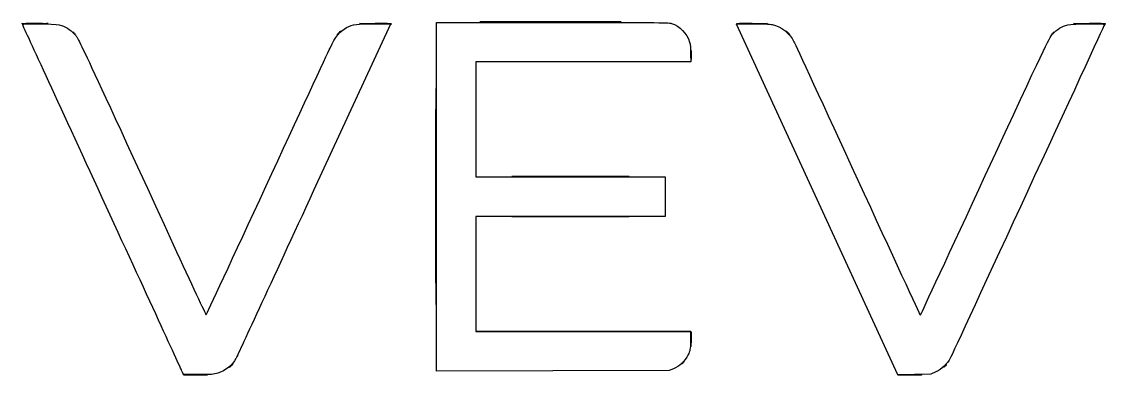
# Model space of a CAD drawing. Header units: millimetres. Extents: x 17 to 192, y 210 to 244.
# Drawn here: x 90.9 to 191.8, y 210.6 to 243.5 of the extents above; entities that cross this region are included whole.
import ezdxf

# ---------------------------------------------------------------- set-up
doc = ezdxf.new("R2010")
doc.units = ezdxf.units.MM
doc.layers.add('Capa_1', color=7, linetype='CONTINUOUS')

msp = doc.modelspace()

# ---------------------------------------------------------------- linework, layer by layer
at = {"layer": 'Capa_1', "color": 7}
for points in [[(90.941503, 243.326382)], [(123.83043, 243.309432)], [(134.83833, 243.495897)], [(157.45639, 243.327792)], [(190.28638, 243.309432)], [(95.747622, 242.478712)], [(120.43987, 242.461764)], [(162.20699, 242.478714)], [(186.82792, 242.385646)], [(137.57938, 229.119735)], [(129.49223, 227.271859)], [(137.57938, 225.390064)], [(110.40368, 211.539451)], [(152.37936, 211.734586)], [(176.82564, 211.505545)], [(105.9723, 210.674847)], [(172.42816, 210.674847)]]:
    msp.add_lwpolyline(points, close=True, dxfattribs=at)
for points in [[(123.77793, 243.296611), (125.25115, 243.275541), (118.11119, 227.814381)], [(123.83048, 243.309432), (122.37252, 243.347422), (123.84743, 243.362332)], [(129.52669, 227.236939), (129.52669, 243.445045), (140.29651, 243.445045)], [(164.97375, 226.978243), (157.47203, 243.275515), (158.94357, 243.296585)], [(158.92804, 243.361572), (160.34729, 243.343082), (158.87564, 243.309302)], [(190.28633, 243.309432), (188.82837, 243.347422), (190.30329, 243.362332)], [(162.20699, 242.478714), (162.04259, 242.665198), (162.22908, 242.5008)], [(153.19312, 240.507723), (153.19312, 239.783191), (143.19083, 239.783191), (133.18855, 239.783191), (133.18855, 234.426035), (133.18855, 229.068879), (142.00412, 229.068879), (150.81969, 229.068879), (150.81969, 227.237953), (150.81969, 225.407026), (142.00412, 225.407026), (133.18855, 225.407026), (133.18855, 220.04987), (133.18855, 214.692714), (143.19764, 214.692714), (153.20673, 214.692714), (153.18293, 213.826489)], [(153.21818, 240.427406), (153.21788, 240.427406)], [(151.58231, 211.222131), (151.19262, 211.064766), (140.35964, 211.046796), (129.52665, 211.028826), (129.52669, 227.236939)], [(175.99311, 210.941661), (175.53719, 210.725681), (174.00633, 210.703311), (172.47547, 210.680941), (164.97375, 226.978243)], [(153.20719, 213.997415), (153.19309, 214.692265), (143.20775, 214.709665), (133.22242, 214.727065), (143.20988, 214.743795)], [(153.24372, 213.941694), (153.22122, 213.302567), (153.20719, 213.997415)], [(107.37981, 210.691826), (105.99771, 210.691826), (105.90307, 210.912189)]]:
    msp.add_lwpolyline(points, dxfattribs=at)
for points in [[(91.907826, 243.293092), (91.376288, 243.283392), (90.941442, 243.298392), (90.941503, 243.326382)], [(90.941503, 243.326382), (90.941565, 243.354352), (91.605323, 243.371102), (92.416525, 243.363592)], [(91.029768, 243.224656), (90.977768, 243.351106), (93.96456, 243.342509), (94.444093, 243.214856)], [(98.436531, 227.136234), (94.381984, 235.938245), (91.048938, 243.178035), (91.029768, 243.224656)], [(92.416525, 243.363592), (93.893005, 243.349932), (93.720647, 243.326042), (91.907826, 243.293092)], [(94.444093, 243.214856), (94.977368, 243.072867), (95.459254, 242.779003), (95.848801, 242.358247)], [(95.848801, 242.358247), (96.233689, 241.942527), (95.531827, 243.4354), (105.05362, 222.779335)], [(121.17067, 242.95487), (121.77218, 243.272406), (122.13599, 243.32009), (123.77793, 243.296611)], [(125.30534, 243.256532), (125.29634, 243.264732), (124.6323, 243.288542), (123.83043, 243.309432)], [(123.84743, 243.362332), (124.79544, 243.371932), (125.32234, 243.353032), (125.32234, 243.309432)], [(125.32234, 243.309432), (125.32234, 243.272132), (125.31434, 243.248332), (125.30534, 243.256532)], [(140.13929, 243.478117), (134.28371, 243.478118), (131.89828, 243.486117), (134.83833, 243.495897)], [(134.83833, 243.495899), (137.77837, 243.505699), (142.5693, 243.505699), (145.48483, 243.495897)], [(145.48483, 243.495897), (148.40035, 243.486097), (145.99486, 243.478117), (140.13929, 243.478117)], [(140.29651, 243.445045), (149.60481, 243.445045), (151.11216, 243.431435), (151.40409, 243.34474)], [(151.40409, 243.34474), (152.15867, 243.120652), (152.86849, 242.388924), (153.08719, 241.60967)], [(158.87564, 243.309302), (158.06624, 243.290722), (157.42757, 243.299042), (157.45639, 243.327792)], [(157.45639, 243.327792), (157.48519, 243.356542), (158.14745, 243.371742), (158.92804, 243.361572)], [(158.94357, 243.296585), (159.88546, 243.310065), (160.54935, 243.289185), (160.78807, 243.238685)], [(160.78807, 243.238685), (161.61981, 243.062586), (162.40589, 242.441051), (162.80747, 241.641991)], [(191.69086, 243.224631), (191.54714, 242.866673), (177.54075, 212.590261), (177.35558, 212.237298)], [(186.87338, 242.360744), (187.2607, 242.779151), (187.74329, 243.073068), (188.27571, 243.214831)], [(188.27571, 243.214831), (188.75522, 243.342504), (191.74162, 243.351098), (191.69086, 243.224631)], [(191.7613, 243.256532), (191.7523, 243.264732), (191.08826, 243.288542), (190.28638, 243.309432)], [(190.30329, 243.362332), (191.25129, 243.371932), (191.7782, 243.353032), (191.7782, 243.309432)], [(191.7782, 243.309432), (191.7782, 243.272132), (191.7702, 243.248332), (191.7613, 243.256532)], [(95.747618, 242.478714), (95.663278, 242.586269), (95.665668, 242.588667), (95.773228, 242.504314)], [(95.891899, 242.385642), (95.891899, 242.329832), (95.836209, 242.365752), (95.747622, 242.478712)], [(95.773228, 242.504314), (95.838498, 242.453124), (95.891899, 242.399724), (95.891899, 242.385642)], [(119.6335, 241.053434), (120.15504, 242.154194), (120.5281, 242.615661), (121.17067, 242.95487)], [(120.31451, 242.292234), (120.29591, 242.292234), (120.35231, 242.368524), (120.43987, 242.461764)], [(120.50768, 242.461764), (120.42008, 242.368524), (120.33316, 242.292234), (120.31451, 242.292234)], [(120.43987, 242.461764), (120.52747, 242.555004), (120.61439, 242.631295), (120.63304, 242.631295)], [(120.63304, 242.631295), (120.65164, 242.631295), (120.59524, 242.555005), (120.50768, 242.461764)], [(162.41556, 242.314317), (162.41556, 242.261137), (162.36066, 242.304417), (162.20699, 242.478714)], [(162.22908, 242.5008), (162.33164, 242.41038), (162.41556, 242.326463), (162.41556, 242.314317)], [(180.60362, 229.201869), (186.17388, 241.228722), (186.54342, 242.004307), (186.87338, 242.360744)], [(186.82792, 242.385644), (186.82792, 242.399724), (186.88132, 242.453124), (186.94659, 242.504316)], [(186.97219, 242.478716), (186.88359, 242.365758), (186.82792, 242.329836), (186.82792, 242.385646)], [(186.94659, 242.504316), (187.05415, 242.588666), (187.05654, 242.586266), (186.97219, 242.478716)], [(113.65914, 228.170397), (116.69356, 234.725284), (119.38202, 240.522651), (119.6335, 241.053434)], [(153.08719, 241.60967), (153.15309, 241.374982), (153.19312, 240.958256), (153.19312, 240.507723)], [(162.80747, 241.641991), (162.91826, 241.421529), (165.59581, 235.62631), (168.75759, 228.763725)], [(153.21788, 240.427406), (153.21788, 240.800373), (153.22948, 240.944299), (153.24318, 240.747241)], [(153.24318, 240.06912), (153.22928, 239.893211), (153.21798, 240.05444), (153.21818, 240.427406)], [(153.24318, 240.747241), (153.25688, 240.550183), (153.25678, 240.245028), (153.24318, 240.06912)], [(129.49223, 227.271859), (129.49224, 236.223056), (129.50023, 239.874831), (129.50973, 235.386915)], [(129.50973, 235.386915), (129.51973, 230.898998), (129.51973, 223.575291), (129.50973, 219.11201)], [(142.00412, 229.101795), (137.13691, 229.101795), (135.14577, 229.109895), (137.57938, 229.119735)], [(137.57938, 229.119735), (140.01299, 229.129635), (143.99525, 229.129635), (146.42886, 229.119735)], [(146.42886, 229.119735), (148.86247, 229.109835), (146.87133, 229.101795), (142.00412, 229.101795)], [(174.62289, 216.322086), (174.65679, 216.376906), (177.3481, 222.172806), (180.60362, 229.201869)], [(108.10217, 216.25242), (108.12407, 216.25242), (110.62471, 221.61551), (113.65914, 228.170397)], [(168.75759, 228.763725), (171.91937, 221.90114), (174.51865, 216.271924), (174.53379, 216.254356)], [(105.90307, 210.912189), (105.85107, 211.033403), (102.49108, 218.334224), (98.436531, 227.136234)], [(118.11119, 227.814381), (114.18421, 219.310744), (110.93105, 212.276934), (110.88193, 212.183692)], [(129.50973, 219.11201), (129.49973, 214.64873), (129.49223, 218.320661), (129.49223, 227.271859)], [(142.00412, 225.372124), (137.13691, 225.372124), (135.14577, 225.380224), (137.57938, 225.390064)], [(137.57938, 225.390064), (140.01299, 225.399964), (143.99525, 225.399964), (146.42886, 225.390064)], [(146.42886, 225.390064), (148.86247, 225.380164), (146.87133, 225.372124), (142.00412, 225.372124)], [(105.05362, 222.779335), (106.7084, 219.189532), (108.08025, 216.25242), (108.10217, 216.25242)], [(174.53379, 216.254356), (174.54889, 216.236786), (174.58899, 216.267266), (174.62289, 216.322086)], [(143.20988, 214.743795), (151.45055, 214.757595), (153.20337, 214.744795), (153.23182, 214.670675)], [(153.18293, 213.826489), (153.16053, 213.008509), (153.14683, 212.935157), (152.93715, 212.509463)], [(153.23182, 214.670675), (153.25082, 214.621255), (153.25612, 214.293215), (153.24372, 213.941694)], [(110.88193, 212.183692), (110.56449, 211.581078), (109.89727, 211.044657), (109.19288, 210.825756)], [(152.93715, 212.509463), (152.6621, 211.951005), (152.12612, 211.44173), (151.58231, 211.222131)], [(152.52364, 211.827656), (152.43504, 211.714697), (152.37936, 211.678775), (152.37936, 211.734586)], [(152.37937, 211.734584), (152.37937, 211.748664), (152.43277, 211.802064), (152.49804, 211.853256)], [(152.49804, 211.853256), (152.6056, 211.937606), (152.60799, 211.935206), (152.52364, 211.827656)], [(177.35558, 212.237298), (177.05892, 211.671807), (176.58692, 211.222958), (175.99311, 210.941661)], [(109.19288, 210.825756), (108.82318, 210.710868), (108.5654, 210.691826), (107.37981, 210.691826)], [(110.27832, 211.369921), (110.25962, 211.369921), (110.31612, 211.446211), (110.40368, 211.539451)], [(110.47149, 211.539451), (110.38389, 211.446211), (110.29697, 211.369921), (110.27832, 211.369921)], [(110.40368, 211.539451), (110.49128, 211.632691), (110.5782, 211.708981), (110.59685, 211.708981)], [(110.59685, 211.708981), (110.61555, 211.708981), (110.55905, 211.632691), (110.47149, 211.539451)], [(176.73684, 211.369921), (176.71814, 211.369921), (176.75814, 211.430951), (176.82564, 211.505545)], [(176.89348, 211.505545), (176.82598, 211.430955), (176.75549, 211.369921), (176.73684, 211.369921)], [(176.82563, 211.505545), (176.89313, 211.580135), (176.96363, 211.641169), (176.98228, 211.641169)], [(176.98228, 211.641169), (177.00098, 211.641169), (176.96098, 211.580139), (176.89348, 211.505545)], [(105.9723, 210.674847), (105.9549, 210.702817), (106.34219, 210.717767), (106.8329, 210.708067)], [(107.33918, 210.637467), (106.60478, 210.630067), (105.98968, 210.646867), (105.9723, 210.674847)], [(106.8329, 210.708067), (108.50404, 210.675027), (108.67664, 210.650957), (107.33918, 210.637467)], [(172.42816, 210.674847), (172.41076, 210.702817), (172.79805, 210.717767), (173.28876, 210.708067)], [(173.79504, 210.637467), (173.06064, 210.630067), (172.44553, 210.646867), (172.42816, 210.674847)], [(173.28876, 210.708067), (174.9599, 210.675027), (175.13249, 210.650957), (173.79504, 210.637467)]]:
    msp.add_open_spline(points, degree=3, dxfattribs=at)

doc.saveas('drawing.dxf')
